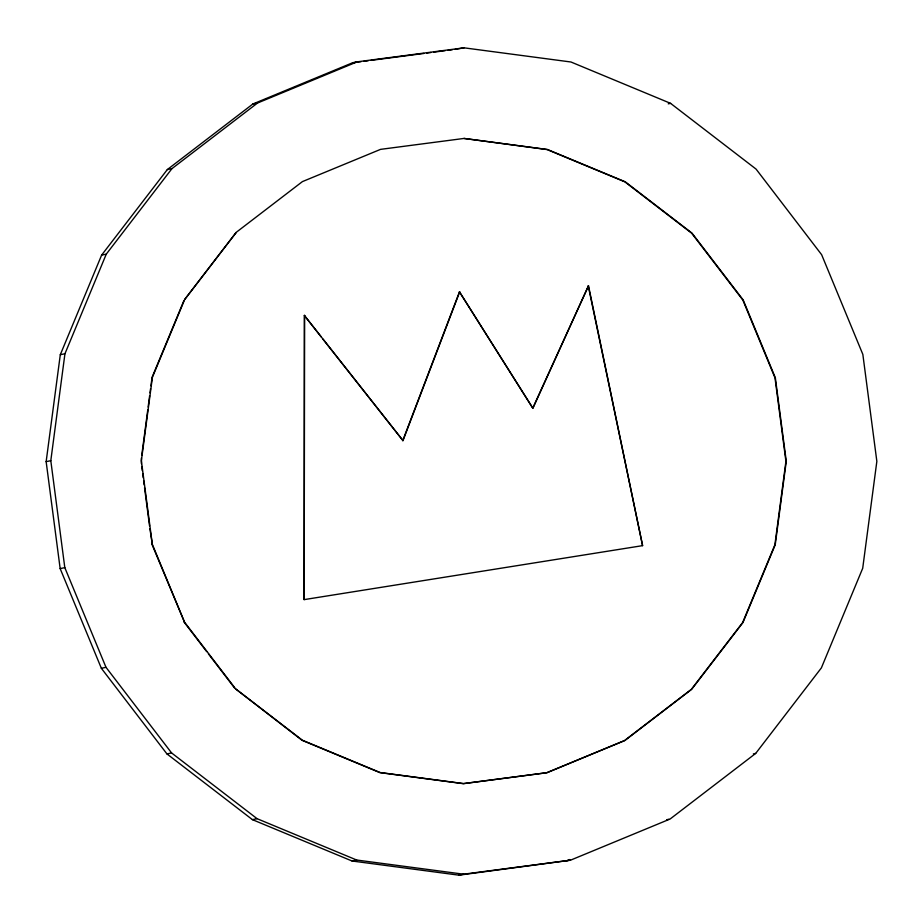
<?xml version="1.0" encoding="UTF-8"?>
<svg xmlns="http://www.w3.org/2000/svg" width="923" height="923" viewBox="0 0 923 923"><rect width="100%" height="100%" fill="white"/><g stroke="black" fill="none" stroke-linecap="round" stroke-linejoin="round"><path stroke-width="1.38" d="M532.767 408.093L459.469 291.876L532.767 408.093L588.505 285.772L642.593 545.643L304.163 599.615L304.348 315.435L402.993 440.617L322.958 339.133M304.613 315.389L304.163 599.615M46.15 461.65L60.295 354.72L101.622 255.106L167.305 169.59L252.89 103.987L352.528 62.799L357.178 61.829L464.096 47.834L570.979 62.003L670.571 103.353L756.064 169.094L821.643 254.713L862.843 354.397L876.85 461.35L862.705 568.28L821.378 667.894L755.695 753.41L670.11 819.013L570.472 860.201L458.904 875.166L352.021 860.997L252.429 819.647L166.936 753.906L101.357 668.287L60.157 568.603L46.15 461.65L50.8 460.681L64.945 353.751L106.272 254.137L171.955 168.621L257.54 103.018L357.178 61.829M141.392 463.658L141.392 457.993M141.773 455.166L147.761 409.893M148.13 407.066L149.63 395.748M149.999 392.91L150.564 388.664M150.934 385.837L152.064 377.345L183.781 300.898M235.607 232.815L302.432 181.6L380.564 149.364L464.027 138.438L547.477 149.503L625.229 181.785L691.985 233.104L743.177 299.952L775.343 377.784L786.281 461.281L775.239 544.755L742.969 622.529L691.685 689.296L624.871 740.5L547.085 772.666L463.611 783.592L380.172 772.528L302.421 740.246L235.665 688.927L184.473 622.079L152.307 544.247L141.369 460.75L152.41 377.276L184.681 299.502L235.965 232.734L184.681 299.502M235.665 688.927L302.063 740.315L379.815 772.609L463.265 783.662L546.728 772.736L624.525 740.581L691.339 689.366L742.623 622.598L774.882 544.824L785.923 461.35L774.997 377.853L742.83 300.033L691.627 233.173L624.883 181.866L547.131 149.572L464.027 138.438M402.728 440.675L459.469 291.876M402.993 440.617L459.723 291.818M533.021 408.035L588.505 285.772M565.822 861.171L569.803 859.521M464.096 47.834L455.166 49.357M252.89 103.987L257.54 103.018M167.305 169.59L171.955 168.621M668.24 103.838L670.571 103.353M101.622 255.106L106.272 254.137M60.295 354.72L64.945 353.751M149.918 528.764L152.307 544.247M60.157 568.603L64.806 567.633L105.995 667.317L171.586 752.937L257.079 818.678L356.67 860.028L463.554 874.196L570.472 860.201M151.949 544.328L184.473 622.079M642.593 545.643L588.239 285.83M101.357 668.287L105.995 667.317M166.936 753.906L171.586 752.937M252.429 819.647L257.079 818.678M753.364 753.895L755.695 753.41M352.021 860.997L356.67 860.028M666.625 819.739L668.944 819.255M458.904 875.166L463.554 874.196M352.528 62.799L361.089 61.679M363.939 61.299L368.219 60.745M371.069 60.364L423.807 53.465M426.657 53.096L430.937 52.53M433.787 52.161L445.186 50.673M448.036 50.292L452.316 49.738M304.348 315.435L321.192 336.872M184.115 622.148L206.683 651.615M208.413 653.876L234.454 687.866M141.761 466.484L142.315 470.73M142.684 473.568L143.25 477.814M143.619 480.641L144.173 484.887M144.542 487.713L149.549 525.925M50.8 460.681L64.806 567.633"/></g></svg>
